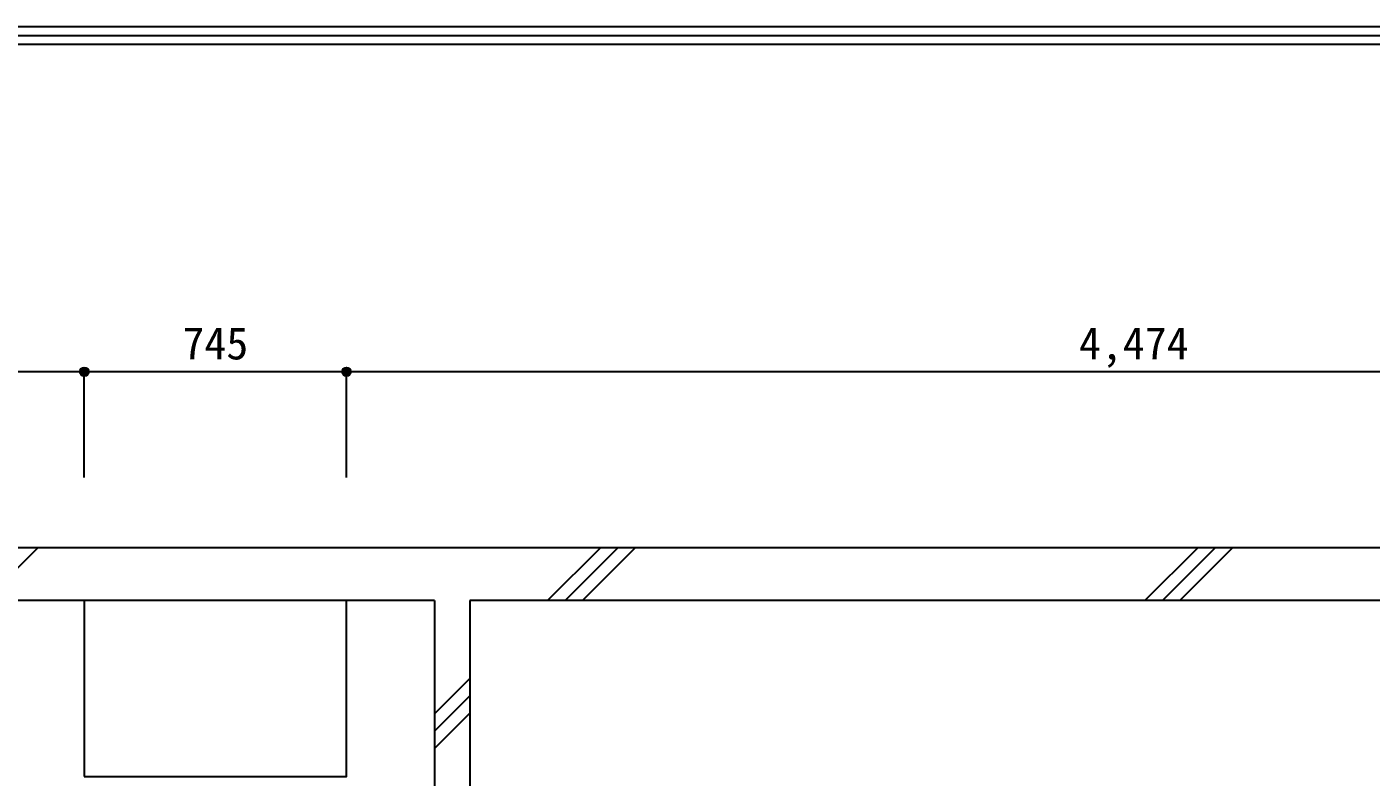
# Model space of a CAD drawing. Units: millimetres at full size, sheet at 1:50. Extents: x -9750 to 9750, y -6680 to 6675.
# Drawn here: x -862 to 2957, y 4543 to 6675 of the extents above; entities that cross this region are included whole.
import ezdxf
from ezdxf.enums import TextEntityAlignment as Align

# ---------------------------------------------------------------- set-up
doc = ezdxf.new("R2010")
doc.units = ezdxf.units.MM
doc.header["$LTSCALE"] = 50
for name, color, linetype in [('0-1_用紙枠', 4, 'Continuous'), ('0-5_柱', 7, 'Continuous'), ('0-6_壁', 4, 'Continuous'), ('0-8_床仕上', 7, 'Continuous')]:
    doc.layers.add(name, color=color, linetype=linetype)
doc.styles.add('ＭＳ ゴシック', font='')
doc.styles.get('ＭＳ ゴシック').set_extended_font_data('MS Gothic')

msp = doc.modelspace()

# ---------------------------------------------------------------- linework, layer by layer
at = {"layer": '0-1_用紙枠', "color": 3}
for p, q in [((9725, 6650), (-9725, 6650)), ((9700, 6625), (-9700, 6625))]:
    msp.add_line(p, q, dxfattribs=at)
at = {"layer": '0-1_用紙枠'}
for p, q in [((-698.77, 5695.15), (-3865.77, 5695.15)), ((46.23, 5695.15), (-698.77, 5695.15)), ((-698.77, 5395.15), (-698.77, 5695.15)), ((-698.77, 5395.15), (-698.77, 5695.15)), ((4520.23, 5695.15), (46.23, 5695.15)), ((46.23, 5395.15), (46.23, 5695.15)), ((46.23, 5395.15), (46.23, 5695.15))]:
    msp.add_line(p, q, dxfattribs=at)
at = {"layer": '0-1_用紙枠', "color": 3}
msp.add_lwpolyline([(-9750, -6675), (9750, -6675), (9750, 6675), (-9750, 6675)], dxfattribs=at)
at = {"layer": '0-1_用紙枠'}
for centre in [(-698.77, 5695.15), (-698.77, 5695.15), (46.23, 5695.15), (46.23, 5695.15)]:
    msp.add_circle(centre, 12.5, dxfattribs=at)
for points in [[(-686.27, 5695.15), (-711.03, 5697.59), (-711.27, 5695.15)], [(-686.27, 5695.15), (-711.03, 5697.59), (-711.27, 5695.15)], [(-686.27, 5695.15), (-711.27, 5695.15), (-711.03, 5692.71)], [(-686.27, 5695.15), (-711.27, 5695.15), (-711.03, 5692.71)], [(-686.27, 5695.15), (-710.31, 5699.93), (-711.03, 5697.59)], [(-686.27, 5695.15), (-710.31, 5699.93), (-711.03, 5697.59)], [(-686.27, 5695.15), (-711.03, 5692.71), (-710.31, 5690.37)], [(-686.27, 5695.15), (-711.03, 5692.71), (-710.31, 5690.37)], [(-686.27, 5695.15), (-709.16, 5702.09), (-710.31, 5699.93)], [(-686.27, 5695.15), (-709.16, 5702.09), (-710.31, 5699.93)], [(-686.27, 5695.15), (-710.31, 5690.37), (-709.16, 5688.2)], [(-686.27, 5695.15), (-710.31, 5690.37), (-709.16, 5688.2)], [(-686.27, 5695.15), (-707.6, 5703.99), (-709.16, 5702.09)], [(-686.27, 5695.15), (-707.6, 5703.99), (-709.16, 5702.09)], [(-686.27, 5695.15), (-709.16, 5688.2), (-707.6, 5686.31)], [(-686.27, 5695.15), (-709.16, 5688.2), (-707.6, 5686.31)], [(-686.27, 5695.15), (-705.71, 5705.54), (-707.6, 5703.99)], [(-686.27, 5695.15), (-705.71, 5705.54), (-707.6, 5703.99)], [(-686.27, 5695.15), (-707.6, 5686.31), (-705.71, 5684.76)], [(-686.27, 5695.15), (-707.6, 5686.31), (-705.71, 5684.76)], [(-686.27, 5695.15), (-703.55, 5706.7), (-705.71, 5705.54)], [(-686.27, 5695.15), (-703.55, 5706.7), (-705.71, 5705.54)], [(-686.27, 5695.15), (-705.71, 5684.76), (-703.55, 5683.6)], [(-686.27, 5695.15), (-705.71, 5684.76), (-703.55, 5683.6)], [(-686.27, 5695.15), (-701.2, 5707.41), (-703.55, 5706.7)], [(-686.27, 5695.15), (-701.2, 5707.41), (-703.55, 5706.7)], [(-686.27, 5695.15), (-703.55, 5683.6), (-701.2, 5682.89)], [(-686.27, 5695.15), (-703.55, 5683.6), (-701.2, 5682.89)], [(-686.27, 5695.15), (-698.77, 5707.65), (-701.2, 5707.41)], [(-686.27, 5695.15), (-698.77, 5707.65), (-701.2, 5707.41)], [(-686.27, 5695.15), (-701.2, 5682.89), (-698.77, 5682.65)], [(-686.27, 5695.15), (-701.2, 5682.89), (-698.77, 5682.65)], [(-686.27, 5695.15), (-696.33, 5707.41), (-698.77, 5707.65)], [(-686.27, 5695.15), (-696.33, 5707.41), (-698.77, 5707.65)], [(-686.27, 5695.15), (-698.77, 5682.65), (-696.33, 5682.89)], [(-686.27, 5695.15), (-698.77, 5682.65), (-696.33, 5682.89)], [(-686.27, 5695.15), (-693.98, 5706.7), (-696.33, 5707.41)], [(-686.27, 5695.15), (-693.98, 5706.7), (-696.33, 5707.41)], [(-686.27, 5695.15), (-696.33, 5682.89), (-693.98, 5683.6)], [(-686.27, 5695.15), (-696.33, 5682.89), (-693.98, 5683.6)], [(-686.27, 5695.15), (-691.82, 5705.54), (-693.98, 5706.7)], [(-686.27, 5695.15), (-691.82, 5705.54), (-693.98, 5706.7)], [(-686.27, 5695.15), (-693.98, 5683.6), (-691.82, 5684.76)], [(-686.27, 5695.15), (-693.98, 5683.6), (-691.82, 5684.76)], [(-686.27, 5695.15), (-689.93, 5703.99), (-691.82, 5705.54)], [(-686.27, 5695.15), (-689.93, 5703.99), (-691.82, 5705.54)], [(-686.27, 5695.15), (-691.82, 5684.76), (-689.93, 5686.31)], [(-686.27, 5695.15), (-691.82, 5684.76), (-689.93, 5686.31)], [(-686.27, 5695.15), (-688.37, 5702.09), (-689.93, 5703.99)], [(-686.27, 5695.15), (-688.37, 5702.09), (-689.93, 5703.99)], [(-686.27, 5695.15), (-689.93, 5686.31), (-688.37, 5688.2)], [(-686.27, 5695.15), (-689.93, 5686.31), (-688.37, 5688.2)], [(-686.27, 5695.15), (-687.22, 5699.93), (-688.37, 5702.09)], [(-686.27, 5695.15), (-687.22, 5699.93), (-688.37, 5702.09)], [(-686.27, 5695.15), (-688.37, 5688.2), (-687.22, 5690.37)], [(-686.27, 5695.15), (-688.37, 5688.2), (-687.22, 5690.37)], [(-686.27, 5695.15), (-686.51, 5697.59), (-687.22, 5699.93)], [(-686.27, 5695.15), (-686.51, 5697.59), (-687.22, 5699.93)], [(-686.27, 5695.15), (-687.22, 5690.37), (-686.51, 5692.71)], [(-686.27, 5695.15), (-687.22, 5690.37), (-686.51, 5692.71)], [(58.73, 5695.15), (33.97, 5697.59), (33.73, 5695.15)], [(58.73, 5695.15), (33.97, 5697.59), (33.73, 5695.15)], [(58.73, 5695.15), (33.73, 5695.15), (33.97, 5692.71)], [(58.73, 5695.15), (33.73, 5695.15), (33.97, 5692.71)], [(58.73, 5695.15), (34.69, 5699.93), (33.97, 5697.59)], [(58.73, 5695.15), (34.69, 5699.93), (33.97, 5697.59)], [(58.73, 5695.15), (33.97, 5692.71), (34.69, 5690.37)], [(58.73, 5695.15), (33.97, 5692.71), (34.69, 5690.37)], [(58.73, 5695.15), (35.84, 5702.09), (34.69, 5699.93)], [(58.73, 5695.15), (35.84, 5702.09), (34.69, 5699.93)], [(58.73, 5695.15), (34.69, 5690.37), (35.84, 5688.2)], [(58.73, 5695.15), (34.69, 5690.37), (35.84, 5688.2)], [(58.73, 5695.15), (37.4, 5703.99), (35.84, 5702.09)], [(58.73, 5695.15), (37.4, 5703.99), (35.84, 5702.09)], [(58.73, 5695.15), (35.84, 5688.2), (37.4, 5686.31)], [(58.73, 5695.15), (35.84, 5688.2), (37.4, 5686.31)], [(58.73, 5695.15), (39.29, 5705.54), (37.4, 5703.99)], [(58.73, 5695.15), (39.29, 5705.54), (37.4, 5703.99)], [(58.73, 5695.15), (37.4, 5686.31), (39.29, 5684.76)], [(58.73, 5695.15), (37.4, 5686.31), (39.29, 5684.76)], [(58.73, 5695.15), (41.45, 5706.7), (39.29, 5705.54)], [(58.73, 5695.15), (41.45, 5706.7), (39.29, 5705.54)], [(58.73, 5695.15), (39.29, 5684.76), (41.45, 5683.6)], [(58.73, 5695.15), (39.29, 5684.76), (41.45, 5683.6)], [(58.73, 5695.15), (43.8, 5707.41), (41.45, 5706.7)], [(58.73, 5695.15), (43.8, 5707.41), (41.45, 5706.7)], [(58.73, 5695.15), (41.45, 5683.6), (43.8, 5682.89)], [(58.73, 5695.15), (41.45, 5683.6), (43.8, 5682.89)], [(58.73, 5695.15), (46.23, 5707.65), (43.8, 5707.41)], [(58.73, 5695.15), (46.23, 5707.65), (43.8, 5707.41)], [(58.73, 5695.15), (43.8, 5682.89), (46.23, 5682.65)], [(58.73, 5695.15), (43.8, 5682.89), (46.23, 5682.65)], [(58.73, 5695.15), (48.67, 5707.41), (46.23, 5707.65)], [(58.73, 5695.15), (48.67, 5707.41), (46.23, 5707.65)], [(58.73, 5695.15), (46.23, 5682.65), (48.67, 5682.89)], [(58.73, 5695.15), (46.23, 5682.65), (48.67, 5682.89)], [(58.73, 5695.15), (51.02, 5706.7), (48.67, 5707.41)], [(58.73, 5695.15), (51.02, 5706.7), (48.67, 5707.41)], [(58.73, 5695.15), (48.67, 5682.89), (51.02, 5683.6)], [(58.73, 5695.15), (48.67, 5682.89), (51.02, 5683.6)], [(58.73, 5695.15), (53.18, 5705.54), (51.02, 5706.7)], [(58.73, 5695.15), (53.18, 5705.54), (51.02, 5706.7)], [(58.73, 5695.15), (51.02, 5683.6), (53.18, 5684.76)], [(58.73, 5695.15), (51.02, 5683.6), (53.18, 5684.76)], [(58.73, 5695.15), (55.07, 5703.99), (53.18, 5705.54)], [(58.73, 5695.15), (55.07, 5703.99), (53.18, 5705.54)], [(58.73, 5695.15), (53.18, 5684.76), (55.07, 5686.31)], [(58.73, 5695.15), (53.18, 5684.76), (55.07, 5686.31)], [(58.73, 5695.15), (56.63, 5702.09), (55.07, 5703.99)], [(58.73, 5695.15), (56.63, 5702.09), (55.07, 5703.99)], [(58.73, 5695.15), (55.07, 5686.31), (56.63, 5688.2)], [(58.73, 5695.15), (55.07, 5686.31), (56.63, 5688.2)], [(58.73, 5695.15), (57.78, 5699.93), (56.63, 5702.09)], [(58.73, 5695.15), (57.78, 5699.93), (56.63, 5702.09)], [(58.73, 5695.15), (56.63, 5688.2), (57.78, 5690.37)], [(58.73, 5695.15), (56.63, 5688.2), (57.78, 5690.37)], [(58.73, 5695.15), (58.49, 5697.59), (57.78, 5699.93)], [(58.73, 5695.15), (58.49, 5697.59), (57.78, 5699.93)], [(58.73, 5695.15), (57.78, 5690.37), (58.49, 5692.71)], [(58.73, 5695.15), (57.78, 5690.37), (58.49, 5692.71)]]:
    msp.add_solid(points, dxfattribs=at)

# ---------------------------------------------------------------- texts
at = {"layer": '0-1_用紙枠', "style": 'ＭＳ ゴシック'}
for s, p in [('745', (-420.02, 5702.65)), ('4,474', (2126.98, 5702.65))]:
    msp.add_text(s, height=91.64, dxfattribs=at).set_placement(p, align=Align.BOTTOM_LEFT)

# ---------------------------------------------------------------- next in the draw order: wipeouts: each hides what was drawn before it
for points in [[(346.23, -1839.95), (4770.23, -1839.95), (4770.23, 5120.05), (4770.23, 5120.05)], [(296.23, 5045.05), (-3865.77, 5045.05), (-3865.77, 3795.05), (-3865.77, 3795.05)]]:
    msp.add_wipeout(points)

# ---------------------------------------------------------------- next in the draw order: wipeouts: each hides what was drawn before it
for points in [[(346.23, -1839.95), (4770.23, 5120.05), (346.23, 5120.05), (346.23, 5120.05)], [(296.23, 5045.05), (-3865.77, 3795.05), (296.23, 3795.05), (296.23, 3795.05)]]:
    msp.add_wipeout(points)

# ---------------------------------------------------------------- next in the draw order: linework, layer by layer
at = {"layer": '0-8_床仕上'}
for points in [[(346.23, -1839.95), (346.23, 5120.05), (346.23, 5120.05)], [(296.23, 5045.05), (296.23, 3795.05), (296.23, 3795.05)]]:
    msp.add_solid(points, dxfattribs=at)

# ---------------------------------------------------------------- next in the draw order: wipeouts: each hides what was drawn before it
at = {"color": 7}
msp.add_wipeout([(4520.23, 5045.05), (4520.23, 5195.05), (-3865.77, 5195.05), (-3865.77, 5195.05)], dxfattribs=at)

# ---------------------------------------------------------------- next in the draw order: wipeouts: each hides what was drawn before it
msp.add_wipeout([(4520.23, 5045.05), (-3865.77, 5195.05), (-3865.77, 5045.05), (-3865.77, 5045.05)], dxfattribs=at)

# ---------------------------------------------------------------- next in the draw order: linework, layer by layer
at = {"layer": '0-6_壁', "color": 3}
for p, q in [((4520.23, 5195.05), (-3865.77, 5195.05)), ((-698.77, 5045.05), (-3865.77, 5045.05)), ((296.23, 5045.05), (46.23, 5045.05)), ((4520.23, 5045.05), (396.23, 5045.05))]:
    msp.add_line(p, q, dxfattribs=at)
at = {"layer": '0-6_壁'}
for p, q in [((-980.46, 5045.05), (-830.46, 5195.05)), ((617.61, 5045.05), (767.61, 5195.05)), ((667.1, 5045.05), (817.1, 5195.05)), ((716.6, 5045.05), (866.6, 5195.05)), ((2314.66, 5045.05), (2464.66, 5195.05)), ((2364.16, 5045.05), (2514.16, 5195.05)), ((2413.66, 5045.05), (2563.66, 5195.05))]:
    msp.add_line(p, q, dxfattribs=at)
at = {"layer": '0-6_壁', "color": 7}
msp.add_solid([(4520.23, 5045.05), (-3865.77, 5045.05), (-3865.77, 5045.05)], dxfattribs=at)

# ---------------------------------------------------------------- next in the draw order: wipeouts: each hides what was drawn before it
msp.add_wipeout([(-698.77, 4545.05), (46.23, 4545.05), (46.23, 5045.05), (46.23, 5045.05)])
at = {"color": 7}
msp.add_wipeout([(396.23, 5045.05), (296.23, 5045.05), (296.23, -1764.95), (296.23, -1764.95)], dxfattribs=at)

# ---------------------------------------------------------------- next in the draw order: wipeouts: each hides what was drawn before it
msp.add_wipeout([(-698.77, 4545.05), (46.23, 5045.05), (-698.77, 5045.05), (-698.77, 5045.05)])
msp.add_wipeout([(396.23, 5045.05), (296.23, -1764.95), (396.23, -1764.95), (396.23, -1764.95)], dxfattribs=at)

# ---------------------------------------------------------------- next in the draw order: linework, layer by layer
at = {"layer": '0-5_柱', "color": 3}
msp.add_lwpolyline([(-698.77, 4545.05), (46.23, 4545.05), (46.23, 5045.05), (-698.77, 5045.05)], close=True, dxfattribs=at)
at = {"layer": '0-5_柱'}
msp.add_solid([(-698.77, 4545.05), (-698.77, 5045.05), (-698.77, 5045.05)], dxfattribs=at)
at = {"layer": '0-6_壁', "color": 3}
for p, q in [((296.23, 5045.05), (296.23, 3035.05)), ((396.23, 5045.05), (396.23, 3595.05))]:
    msp.add_line(p, q, dxfattribs=at)
at = {"layer": '0-6_壁'}
for p, q in [((296.23, 4723.68), (396.23, 4823.68)), ((296.23, 4674.18), (396.23, 4774.18)), ((296.23, 4624.68), (396.23, 4724.68))]:
    msp.add_line(p, q, dxfattribs=at)
at = {"layer": '0-6_壁', "color": 7}
msp.add_solid([(396.23, 5045.05), (396.23, -1764.95), (396.23, -1764.95)], dxfattribs=at)

doc.saveas('drawing.dxf')
